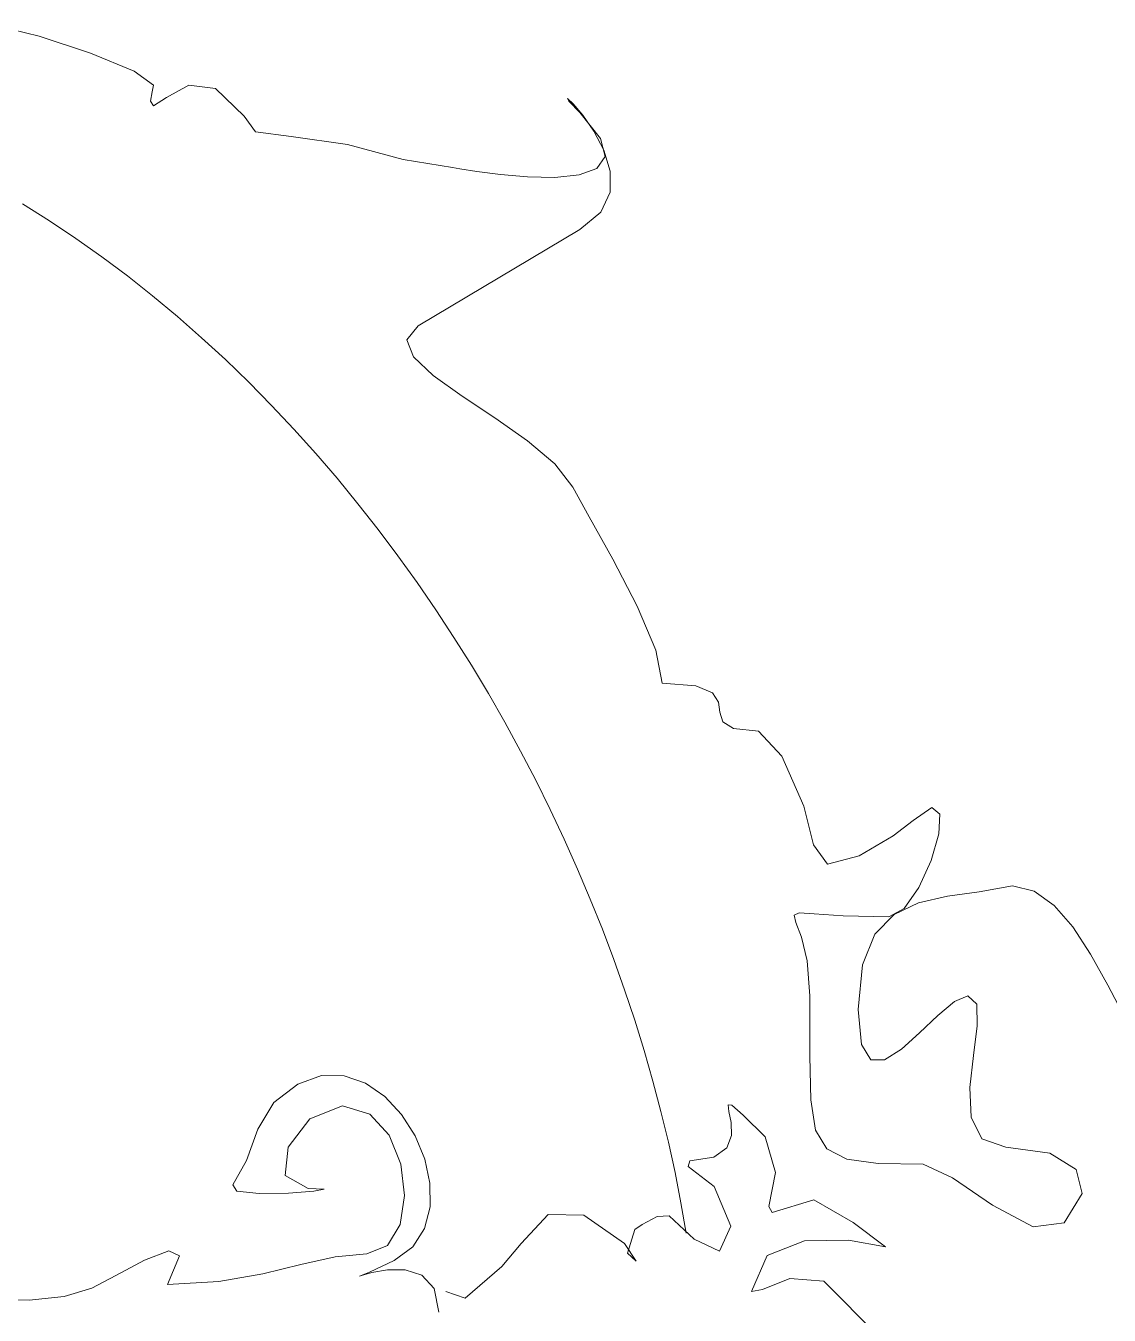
# Model space of a CAD drawing. Header units: centimetres. Extents: x 134057 to 145613, y 5028 to 39996.
# Drawn here: x 136083.9 to 136126.6, y 21415.1 to 21465.9 of the extents above; entities that cross this region are included whole.
import ezdxf

# ---------------------------------------------------------------- set-up
doc = ezdxf.new("R2010")
doc.units = ezdxf.units.CM
doc.layers.add('TEXT', color=3, linetype='Continuous', lineweight=20)

msp = doc.modelspace()

# ---------------------------------------------------------------- linework, layer by layer
at = {"layer": 'TEXT', "color": 2, "linetype": 'Continuous', "lineweight": 13}
for p, q in [((136084.397, 21465.437), (136082.711, 21465.851)), ((136086.421, 21464.775), (136084.397, 21465.437)), ((136088.14, 21464.068), (136086.421, 21464.775)), ((136088.91, 21463.517), (136088.14, 21464.068)), ((136088.789, 21462.885), (136088.849, 21463.246)), ((136088.849, 21463.246), (136088.91, 21463.517)), ((136089.421, 21463.03), (136088.91, 21462.704)), ((136090.293, 21463.507), (136089.421, 21463.03)), ((136091.346, 21463.381), (136090.293, 21463.507)), ((136092.479, 21462.288), (136091.346, 21463.381)), ((136088.91, 21462.704), (136088.789, 21462.885)), ((136105.431, 21462.778), (136105.214, 21462.982)), ((136105.214, 21462.982), (136105.267, 21462.886)), ((136105.267, 21462.886), (136105.695, 21462.434)), ((136105.812, 21462.334), (136105.431, 21462.778)), ((136092.921, 21461.677), (136092.479, 21462.288)), ((136105.695, 21462.434), (136106.512, 21461.419)), ((136106.253, 21461.706), (136105.812, 21462.334)), ((136094.324, 21461.486), (136092.921, 21461.677)), ((136106.65, 21460.952), (136106.253, 21461.706)), ((136096.545, 21461.17), (136094.324, 21461.486)), ((136098.736, 21460.584), (136096.545, 21461.17)), ((136106.512, 21461.419), (136106.695, 21460.701)), ((136100.686, 21460.268), (136098.736, 21460.584)), ((136106.695, 21460.701), (136106.37, 21460.235)), ((136106.897, 21460.13), (136106.65, 21460.952)), ((136100.966, 21460.223), (136100.686, 21460.268)), ((136101.636, 21460.116), (136100.966, 21460.223)), ((136102.57, 21459.994), (136101.636, 21460.116)), ((136103.639, 21459.9), (136102.57, 21459.994)), ((136106.37, 21460.235), (136105.667, 21459.975)), ((136106.891, 21459.298), (136106.897, 21460.13)), ((136104.714, 21459.879), (136103.639, 21459.9)), ((136105.667, 21459.975), (136104.714, 21459.879)), ((136106.525, 21458.512), (136106.891, 21459.298)), ((136084.801, 21458.172), (136083.741, 21458.834)), ((136084.801, 21458.172), (136083.741, 21458.834)), ((136105.695, 21457.831), (136106.525, 21458.512)), ((136085.843, 21457.478), (136084.801, 21458.172)), ((136085.843, 21457.478), (136084.801, 21458.172)), ((136086.869, 21456.753), (136085.843, 21457.478)), ((136086.869, 21456.753), (136085.843, 21457.478)), ((136099.333, 21454.041), (136105.695, 21457.831)), ((136087.878, 21455.999), (136086.869, 21456.753)), ((136087.878, 21455.999), (136086.869, 21456.753)), ((136088.87, 21455.216), (136087.878, 21455.999)), ((136088.87, 21455.216), (136087.878, 21455.999)), ((136089.843, 21454.405), (136088.87, 21455.216)), ((136089.843, 21454.405), (136088.87, 21455.216)), ((136090.799, 21453.567), (136089.843, 21454.405)), ((136090.799, 21453.567), (136089.843, 21454.405)), ((136098.884, 21453.479), (136099.333, 21454.041)), ((136091.736, 21452.703), (136090.799, 21453.567)), ((136091.736, 21452.703), (136090.799, 21453.567)), ((136099.142, 21452.819), (136098.884, 21453.479)), ((136092.654, 21451.814), (136091.736, 21452.703)), ((136092.654, 21451.814), (136091.736, 21452.703)), ((136099.928, 21452.076), (136099.142, 21452.819)), ((136101.059, 21451.266), (136099.928, 21452.076)), ((136093.553, 21450.901), (136092.654, 21451.814)), ((136093.553, 21450.901), (136092.654, 21451.814)), ((136094.433, 21449.966), (136093.553, 21450.901)), ((136094.433, 21449.966), (136093.553, 21450.901)), ((136102.355, 21450.406), (136101.059, 21451.266)), ((136103.635, 21449.511), (136102.355, 21450.406)), ((136095.293, 21449.008), (136094.433, 21449.966)), ((136095.293, 21449.008), (136094.433, 21449.966)), ((136104.718, 21448.596), (136103.635, 21449.511)), ((136096.133, 21448.029), (136095.293, 21449.008)), ((136096.133, 21448.029), (136095.293, 21449.008)), ((136105.424, 21447.679), (136104.718, 21448.596)), ((136096.953, 21447.029), (136096.133, 21448.029)), ((136096.953, 21447.029), (136096.133, 21448.029)), ((136106.063, 21446.513), (136105.424, 21447.679)), ((136097.752, 21446.011), (136096.953, 21447.029)), ((136097.752, 21446.011), (136096.953, 21447.029)), ((136106.995, 21444.846), (136106.063, 21446.513)), ((136098.531, 21444.974), (136097.752, 21446.011)), ((136098.531, 21444.974), (136097.752, 21446.011)), ((136099.287, 21443.92), (136098.531, 21444.974)), ((136099.287, 21443.92), (136098.531, 21444.974)), ((136107.958, 21442.991), (136106.995, 21444.846)), ((136100.023, 21442.85), (136099.287, 21443.92)), ((136100.023, 21442.85), (136099.287, 21443.92)), ((136100.736, 21441.764), (136100.023, 21442.85)), ((136100.736, 21441.764), (136100.023, 21442.85)), ((136108.695, 21441.259), (136107.958, 21442.991)), ((136101.427, 21440.664), (136100.736, 21441.764)), ((136101.427, 21440.664), (136100.736, 21441.764)), ((136108.944, 21439.963), (136108.695, 21441.259)), ((136102.095, 21439.55), (136101.427, 21440.664)), ((136102.095, 21439.55), (136101.427, 21440.664)), ((136110.269, 21439.858), (136108.944, 21439.963)), ((136110.927, 21439.587), (136110.269, 21439.858)), ((136102.74, 21438.424), (136102.095, 21439.55)), ((136102.74, 21438.424), (136102.095, 21439.55)), ((136111.16, 21439.217), (136110.927, 21439.587)), ((136111.214, 21438.814), (136111.16, 21439.217)), ((136111.331, 21438.444), (136111.214, 21438.814)), ((136103.362, 21437.287), (136102.74, 21438.424)), ((136103.362, 21437.287), (136102.74, 21438.424)), ((136111.757, 21438.173), (136111.331, 21438.444)), ((136112.734, 21438.068), (136111.757, 21438.173)), ((136113.657, 21437.09), (136112.734, 21438.068)), ((136103.961, 21436.138), (136103.362, 21437.287)), ((136103.961, 21436.138), (136103.362, 21437.287)), ((136114.519, 21435.12), (136113.657, 21437.09)), ((136104.536, 21434.981), (136103.961, 21436.138)), ((136104.536, 21434.981), (136103.961, 21436.138)), ((136114.9, 21433.601), (136114.519, 21435.12)), ((136105.086, 21433.814), (136104.536, 21434.981)), ((136105.086, 21433.814), (136104.536, 21434.981)), ((136119.569, 21435.063), (136118.826, 21434.548)), ((136119.881, 21434.803), (136119.569, 21435.063)), ((136119.845, 21434.023), (136119.881, 21434.803)), ((136118.826, 21434.548), (136118.041, 21433.943)), ((136105.612, 21432.64), (136105.086, 21433.814)), ((136105.612, 21432.64), (136105.086, 21433.814)), ((136115.456, 21432.835), (136114.9, 21433.601)), ((136118.041, 21433.943), (136116.71, 21433.161)), ((136119.544, 21432.974), (136119.845, 21434.023)), ((136116.71, 21433.161), (136115.456, 21432.835)), ((136106.113, 21431.46), (136105.612, 21432.64)), ((136106.113, 21431.46), (136105.612, 21432.64)), ((136119.06, 21431.912), (136119.544, 21432.974)), ((136118.477, 21431.089), (136119.06, 21431.912)), ((136120.182, 21431.567), (136119.047, 21431.309)), ((136121.433, 21431.749), (136120.182, 21431.567)), ((136122.751, 21431.976), (136121.433, 21431.749)), ((136123.6, 21431.773), (136122.751, 21431.976)), ((136124.383, 21431.211), (136123.6, 21431.773)), ((136106.589, 21430.273), (136106.113, 21431.46)), ((136106.589, 21430.273), (136106.113, 21431.46)), ((136117.878, 21430.758), (136118.477, 21431.089)), ((136119.047, 21431.309), (136118.077, 21430.854)), ((136125.118, 21430.359), (136124.383, 21431.211)), ((136114.139, 21430.826), (136114.335, 21430.915)), ((136114.215, 21430.533), (136114.139, 21430.826)), ((136114.433, 21429.959), (136114.215, 21430.533)), ((136114.335, 21430.915), (136114.936, 21430.881)), ((136114.936, 21430.881), (136116.073, 21430.802)), ((136116.073, 21430.802), (136117.878, 21430.758)), ((136118.077, 21430.854), (136117.323, 21430.082)), ((136107.039, 21429.082), (136106.589, 21430.273)), ((136107.039, 21429.082), (136106.589, 21430.273)), ((136117.323, 21430.082), (136116.834, 21428.872)), ((136125.82, 21429.288), (136125.118, 21430.359)), ((136114.66, 21429.022), (136114.433, 21429.959)), ((136107.464, 21427.887), (136107.039, 21429.082)), ((136107.464, 21427.887), (136107.039, 21429.082)), ((136114.765, 21427.645), (136114.66, 21429.022)), ((136126.505, 21428.068), (136125.82, 21429.288)), ((136116.834, 21428.872), (136116.66, 21427.103)), ((136127.189, 21426.77), (136126.505, 21428.068)), ((136107.862, 21426.689), (136107.464, 21427.887)), ((136107.862, 21426.689), (136107.464, 21427.887)), ((136114.756, 21425.274), (136114.765, 21427.645)), ((136120.455, 21427.421), (136120.991, 21427.645)), ((136120.991, 21427.645), (136121.344, 21427.315)), ((136116.66, 21427.103), (136116.796, 21425.727)), ((136119.801, 21426.875), (136120.455, 21427.421)), ((136121.344, 21427.315), (136121.358, 21426.464)), ((136108.234, 21425.489), (136107.862, 21426.689)), ((136108.234, 21425.489), (136107.862, 21426.689)), ((136119.085, 21426.188), (136119.801, 21426.875)), ((136121.358, 21426.464), (136121.208, 21425.3)), ((136118.369, 21425.546), (136119.085, 21426.188)), ((136108.579, 21424.288), (136108.234, 21425.489)), ((136108.579, 21424.288), (136108.234, 21425.489)), ((136116.796, 21425.727), (136117.165, 21425.132)), ((136117.709, 21425.133), (136118.369, 21425.546)), ((136114.798, 21423.547), (136114.756, 21425.274)), ((136117.165, 21425.132), (136117.709, 21425.133)), ((136121.208, 21425.3), (136121.07, 21424.033)), ((136095.519, 21424.507), (136094.588, 21424.173)), ((136095.519, 21424.507), (136094.588, 21424.173)), ((136096.417, 21424.503), (136095.519, 21424.507)), ((136096.417, 21424.503), (136095.519, 21424.507)), ((136097.259, 21424.212), (136096.417, 21424.503)), ((136097.259, 21424.212), (136096.417, 21424.503)), ((136094.588, 21424.173), (136093.647, 21423.448)), ((136094.588, 21424.173), (136093.647, 21423.448)), ((136098.021, 21423.685), (136097.259, 21424.212)), ((136098.021, 21423.685), (136097.259, 21424.212)), ((136108.897, 21423.088), (136108.579, 21424.288)), ((136108.897, 21423.088), (136108.579, 21424.288)), ((136121.07, 21424.033), (136121.12, 21422.869)), ((136093.647, 21423.448), (136093.016, 21422.395)), ((136093.647, 21423.448), (136093.016, 21422.395)), ((136098.678, 21422.976), (136098.021, 21423.685)), ((136098.678, 21422.976), (136098.021, 21423.685)), ((136114.988, 21422.363), (136114.798, 21423.547)), ((136095.058, 21422.805), (136096.355, 21423.313)), ((136095.058, 21422.805), (136096.355, 21423.313)), ((136096.355, 21423.313), (136097.423, 21422.99)), ((136096.355, 21423.313), (136097.423, 21422.99)), ((136097.423, 21422.99), (136098.188, 21422.159)), ((136097.423, 21422.99), (136098.188, 21422.159)), ((136099.208, 21422.134), (136098.678, 21422.976)), ((136099.208, 21422.134), (136098.678, 21422.976)), ((136109.188, 21421.888), (136108.897, 21423.088)), ((136109.188, 21421.888), (136108.897, 21423.088)), ((136111.685, 21423.34), (136111.541, 21423.353)), ((136111.541, 21423.353), (136111.574, 21423.092)), ((136111.685, 21423.34), (136111.541, 21423.353)), ((136111.541, 21423.353), (136111.574, 21423.092)), ((136111.574, 21423.092), (136111.659, 21422.656)), ((136111.574, 21423.092), (136111.659, 21422.656)), ((136112.132, 21422.953), (136111.685, 21423.34)), ((136112.132, 21422.953), (136111.685, 21423.34)), ((136113.005, 21422.095), (136112.132, 21422.953)), ((136113.005, 21422.095), (136112.132, 21422.953)), ((136094.206, 21421.688), (136095.058, 21422.805)), ((136094.206, 21421.688), (136095.058, 21422.805)), ((136111.659, 21422.656), (136111.671, 21422.145)), ((136111.659, 21422.656), (136111.671, 21422.145)), ((136121.12, 21422.869), (136121.531, 21422.018)), ((136093.016, 21422.395), (136092.565, 21421.162)), ((136093.016, 21422.395), (136092.565, 21421.162)), ((136098.188, 21422.159), (136098.646, 21421.022)), ((136098.188, 21422.159), (136098.646, 21421.022)), ((136099.587, 21421.213), (136099.208, 21422.134)), ((136099.587, 21421.213), (136099.208, 21422.134)), ((136111.671, 21422.145), (136111.487, 21421.657)), ((136111.671, 21422.145), (136111.487, 21421.657)), ((136113.406, 21420.691), (136113.005, 21422.095)), ((136113.406, 21420.691), (136113.005, 21422.095)), ((136115.428, 21421.619), (136114.988, 21422.363)), ((136121.531, 21422.018), (136122.48, 21421.689)), ((136094.09, 21420.572), (136094.206, 21421.688)), ((136094.09, 21420.572), (136094.206, 21421.688)), ((136109.45, 21420.69), (136109.188, 21421.888)), ((136109.45, 21420.69), (136109.188, 21421.888)), ((136111.487, 21421.657), (136110.98, 21421.291)), ((136111.487, 21421.657), (136110.98, 21421.291)), ((136116.215, 21421.214), (136115.428, 21421.619)), ((136122.48, 21421.689), (136124.211, 21421.452)), ((136124.211, 21421.452), (136125.255, 21420.809)), ((136092.565, 21421.162), (136092.023, 21420.199)), ((136092.565, 21421.162), (136092.023, 21420.199)), ((136098.646, 21421.022), (136098.791, 21419.783)), ((136098.646, 21421.022), (136098.791, 21419.783)), ((136099.791, 21420.264), (136099.587, 21421.213)), ((136099.791, 21420.264), (136099.587, 21421.213)), ((136110.027, 21421.147), (136109.967, 21420.931)), ((136110.027, 21421.147), (136109.967, 21420.931)), ((136109.967, 21420.931), (136110.989, 21420.144)), ((136109.967, 21420.931), (136110.989, 21420.144)), ((136110.98, 21421.291), (136110.027, 21421.147)), ((136110.98, 21421.291), (136110.027, 21421.147)), ((136117.45, 21421.045), (136116.215, 21421.214)), ((136119.232, 21421.012), (136117.45, 21421.045)), ((136120.384, 21420.481), (136119.232, 21421.012)), ((136095.001, 21420.064), (136094.09, 21420.572)), ((136095.001, 21420.064), (136094.09, 21420.572)), ((136109.685, 21419.495), (136109.45, 21420.69)), ((136109.685, 21419.495), (136109.45, 21420.69)), ((136113.145, 21419.347), (136113.406, 21420.691)), ((136113.145, 21419.347), (136113.406, 21420.691)), ((136121.956, 21419.404), (136120.384, 21420.481)), ((136125.255, 21420.809), (136125.488, 21419.861)), ((136092.023, 21420.199), (136092.187, 21419.954)), ((136092.023, 21420.199), (136092.187, 21419.954)), ((136092.187, 21419.954), (136093.066, 21419.863)), ((136092.187, 21419.954), (136093.066, 21419.863)), ((136093.066, 21419.863), (136094.223, 21419.878)), ((136093.066, 21419.863), (136094.223, 21419.878)), ((136094.223, 21419.878), (136095.222, 21419.949)), ((136094.223, 21419.878), (136095.222, 21419.949)), ((136095.627, 21420.027), (136095.001, 21420.064)), ((136095.627, 21420.027), (136095.001, 21420.064)), ((136095.222, 21419.949), (136095.627, 21420.027)), ((136095.222, 21419.949), (136095.627, 21420.027)), ((136099.797, 21419.338), (136099.791, 21420.264)), ((136099.797, 21419.338), (136099.791, 21420.264)), ((136110.989, 21420.144), (136111.651, 21418.575)), ((136110.989, 21420.144), (136111.651, 21418.575)), ((136125.488, 21419.861), (136124.782, 21418.71)), ((136098.791, 21419.783), (136098.618, 21418.646)), ((136098.791, 21419.783), (136098.618, 21418.646)), ((136109.891, 21418.304), (136109.685, 21419.495)), ((136109.891, 21418.304), (136109.685, 21419.495)), ((136114.915, 21419.608), (136113.276, 21419.116)), ((136114.915, 21419.608), (136113.276, 21419.116)), ((136116.464, 21418.715), (136114.915, 21419.608)), ((136116.464, 21418.715), (136114.915, 21419.608)), ((136123.553, 21418.556), (136121.956, 21419.404)), ((136099.58, 21418.488), (136099.797, 21419.338)), ((136099.58, 21418.488), (136099.797, 21419.338)), ((136104.447, 21419.041), (136103.394, 21417.898)), ((136104.447, 21419.041), (136103.394, 21417.898)), ((136105.86, 21419.011), (136104.447, 21419.041)), ((136105.86, 21419.011), (136104.447, 21419.041)), ((136107.455, 21417.898), (136105.86, 21419.011)), ((136107.455, 21417.898), (136105.86, 21419.011)), ((136108.743, 21418.961), (136108.152, 21418.64)), ((136108.743, 21418.961), (136108.152, 21418.64)), ((136109.215, 21418.981), (136108.743, 21418.961)), ((136109.215, 21418.981), (136108.743, 21418.961)), ((136110.207, 21418.064), (136109.215, 21418.981)), ((136110.207, 21418.064), (136109.215, 21418.981)), ((136113.276, 21419.116), (136113.145, 21419.347)), ((136113.276, 21419.116), (136113.145, 21419.347)), ((136098.618, 21418.646), (136098.124, 21417.814)), ((136098.618, 21418.646), (136098.124, 21417.814)), ((136099.117, 21417.765), (136099.58, 21418.488)), ((136099.117, 21417.765), (136099.58, 21418.488)), ((136107.861, 21418.44), (136107.575, 21417.517)), ((136107.861, 21418.44), (136107.575, 21417.517)), ((136108.152, 21418.64), (136107.861, 21418.44)), ((136108.152, 21418.64), (136107.861, 21418.44)), ((136111.651, 21418.575), (136111.2, 21417.597)), ((136111.651, 21418.575), (136111.2, 21417.597)), ((136117.743, 21417.763), (136116.464, 21418.715)), ((136117.743, 21417.763), (136116.464, 21418.715)), ((136124.782, 21418.71), (136123.553, 21418.556)), ((136103.394, 21417.898), (136102.622, 21416.986)), ((136103.394, 21417.898), (136102.622, 21416.986)), ((136107.921, 21417.196), (136107.455, 21417.898)), ((136107.921, 21417.196), (136107.455, 21417.898)), ((136111.2, 21417.597), (136110.207, 21418.064)), ((136111.2, 21417.597), (136110.207, 21418.064)), ((136113.079, 21417.42), (136114.545, 21418)), ((136113.079, 21417.42), (136114.545, 21418)), ((136114.545, 21418), (136116.29, 21418.021)), ((136114.545, 21418), (136116.29, 21418.021)), ((136116.29, 21418.021), (136117.743, 21417.763)), ((136116.29, 21418.021), (136117.743, 21417.763)), ((136089.514, 21417.61), (136088.554, 21417.239)), ((136089.514, 21417.61), (136088.554, 21417.239)), ((136089.451, 21416.274), (136089.934, 21417.403)), ((136089.451, 21416.274), (136089.934, 21417.403)), ((136089.934, 21417.403), (136089.514, 21417.61)), ((136089.934, 21417.403), (136089.514, 21417.61)), ((136096.057, 21417.365), (136094.714, 21417.063)), ((136096.057, 21417.365), (136094.714, 21417.063)), ((136097.302, 21417.492), (136096.057, 21417.365)), ((136097.302, 21417.492), (136096.057, 21417.365)), ((136098.124, 21417.814), (136097.302, 21417.492)), ((136098.124, 21417.814), (136097.302, 21417.492)), ((136098.385, 21417.221), (136099.117, 21417.765)), ((136098.385, 21417.221), (136099.117, 21417.765)), ((136107.575, 21417.517), (136107.921, 21417.196)), ((136107.575, 21417.517), (136107.921, 21417.196)), ((136112.463, 21416.003), (136113.079, 21417.42)), ((136112.463, 21416.003), (136113.079, 21417.42)), ((136088.554, 21417.239), (136087.42, 21416.633)), ((136088.554, 21417.239), (136087.42, 21416.633)), ((136094.714, 21417.063), (136093.209, 21416.703)), ((136094.714, 21417.063), (136093.209, 21416.703)), ((136097.412, 21416.768), (136098.385, 21417.221)), ((136097.412, 21416.768), (136098.385, 21417.221)), ((136098.119, 21416.862), (136097.504, 21416.753)), ((136098.119, 21416.862), (136097.504, 21416.753)), ((136098.816, 21416.86), (136098.119, 21416.862)), ((136098.816, 21416.86), (136098.119, 21416.862)), ((136099.471, 21416.648), (136098.816, 21416.86)), ((136099.471, 21416.648), (136098.816, 21416.86)), ((136102.622, 21416.986), (136101.188, 21415.742)), ((136102.622, 21416.986), (136101.188, 21415.742)), ((136087.42, 21416.633), (136086.473, 21416.138)), ((136087.42, 21416.633), (136086.473, 21416.138)), ((136091.476, 21416.4), (136089.451, 21416.274)), ((136091.476, 21416.4), (136089.451, 21416.274)), ((136093.209, 21416.703), (136091.476, 21416.4)), ((136093.209, 21416.703), (136091.476, 21416.4)), ((136097.024, 21416.606), (136097.412, 21416.768)), ((136097.024, 21416.606), (136097.412, 21416.768)), ((136097.097, 21416.635), (136097.024, 21416.606)), ((136097.097, 21416.635), (136097.024, 21416.606)), ((136097.504, 21416.753), (136097.097, 21416.635)), ((136097.504, 21416.753), (136097.097, 21416.635)), ((136099.955, 21416.125), (136099.471, 21416.648)), ((136099.955, 21416.125), (136099.471, 21416.648)), ((136113.967, 21416.514), (136112.9, 21416.078)), ((136113.967, 21416.514), (136112.9, 21416.078)), ((136115.306, 21416.409), (136113.967, 21416.514)), ((136115.306, 21416.409), (136113.967, 21416.514)), ((136117.472, 21414.243), (136115.306, 21416.409)), ((136117.472, 21414.243), (136115.306, 21416.409)), ((136085.384, 21415.8), (136084.003, 21415.667)), ((136085.384, 21415.8), (136084.003, 21415.667)), ((136086.473, 21416.138), (136085.384, 21415.8)), ((136086.473, 21416.138), (136085.384, 21415.8)), ((136100.145, 21415.191), (136099.955, 21416.125)), ((136100.145, 21415.191), (136099.955, 21416.125)), ((136101.188, 21415.742), (136100.416, 21416.003)), ((136101.188, 21415.742), (136100.416, 21416.003)), ((136112.9, 21416.078), (136112.463, 21416.003)), ((136112.9, 21416.078), (136112.463, 21416.003)), ((136084.003, 21415.667), (136082.418, 21415.689)), ((136084.003, 21415.667), (136082.418, 21415.689))]:
    msp.add_line(p, q, dxfattribs=at)

doc.saveas('drawing.dxf')
